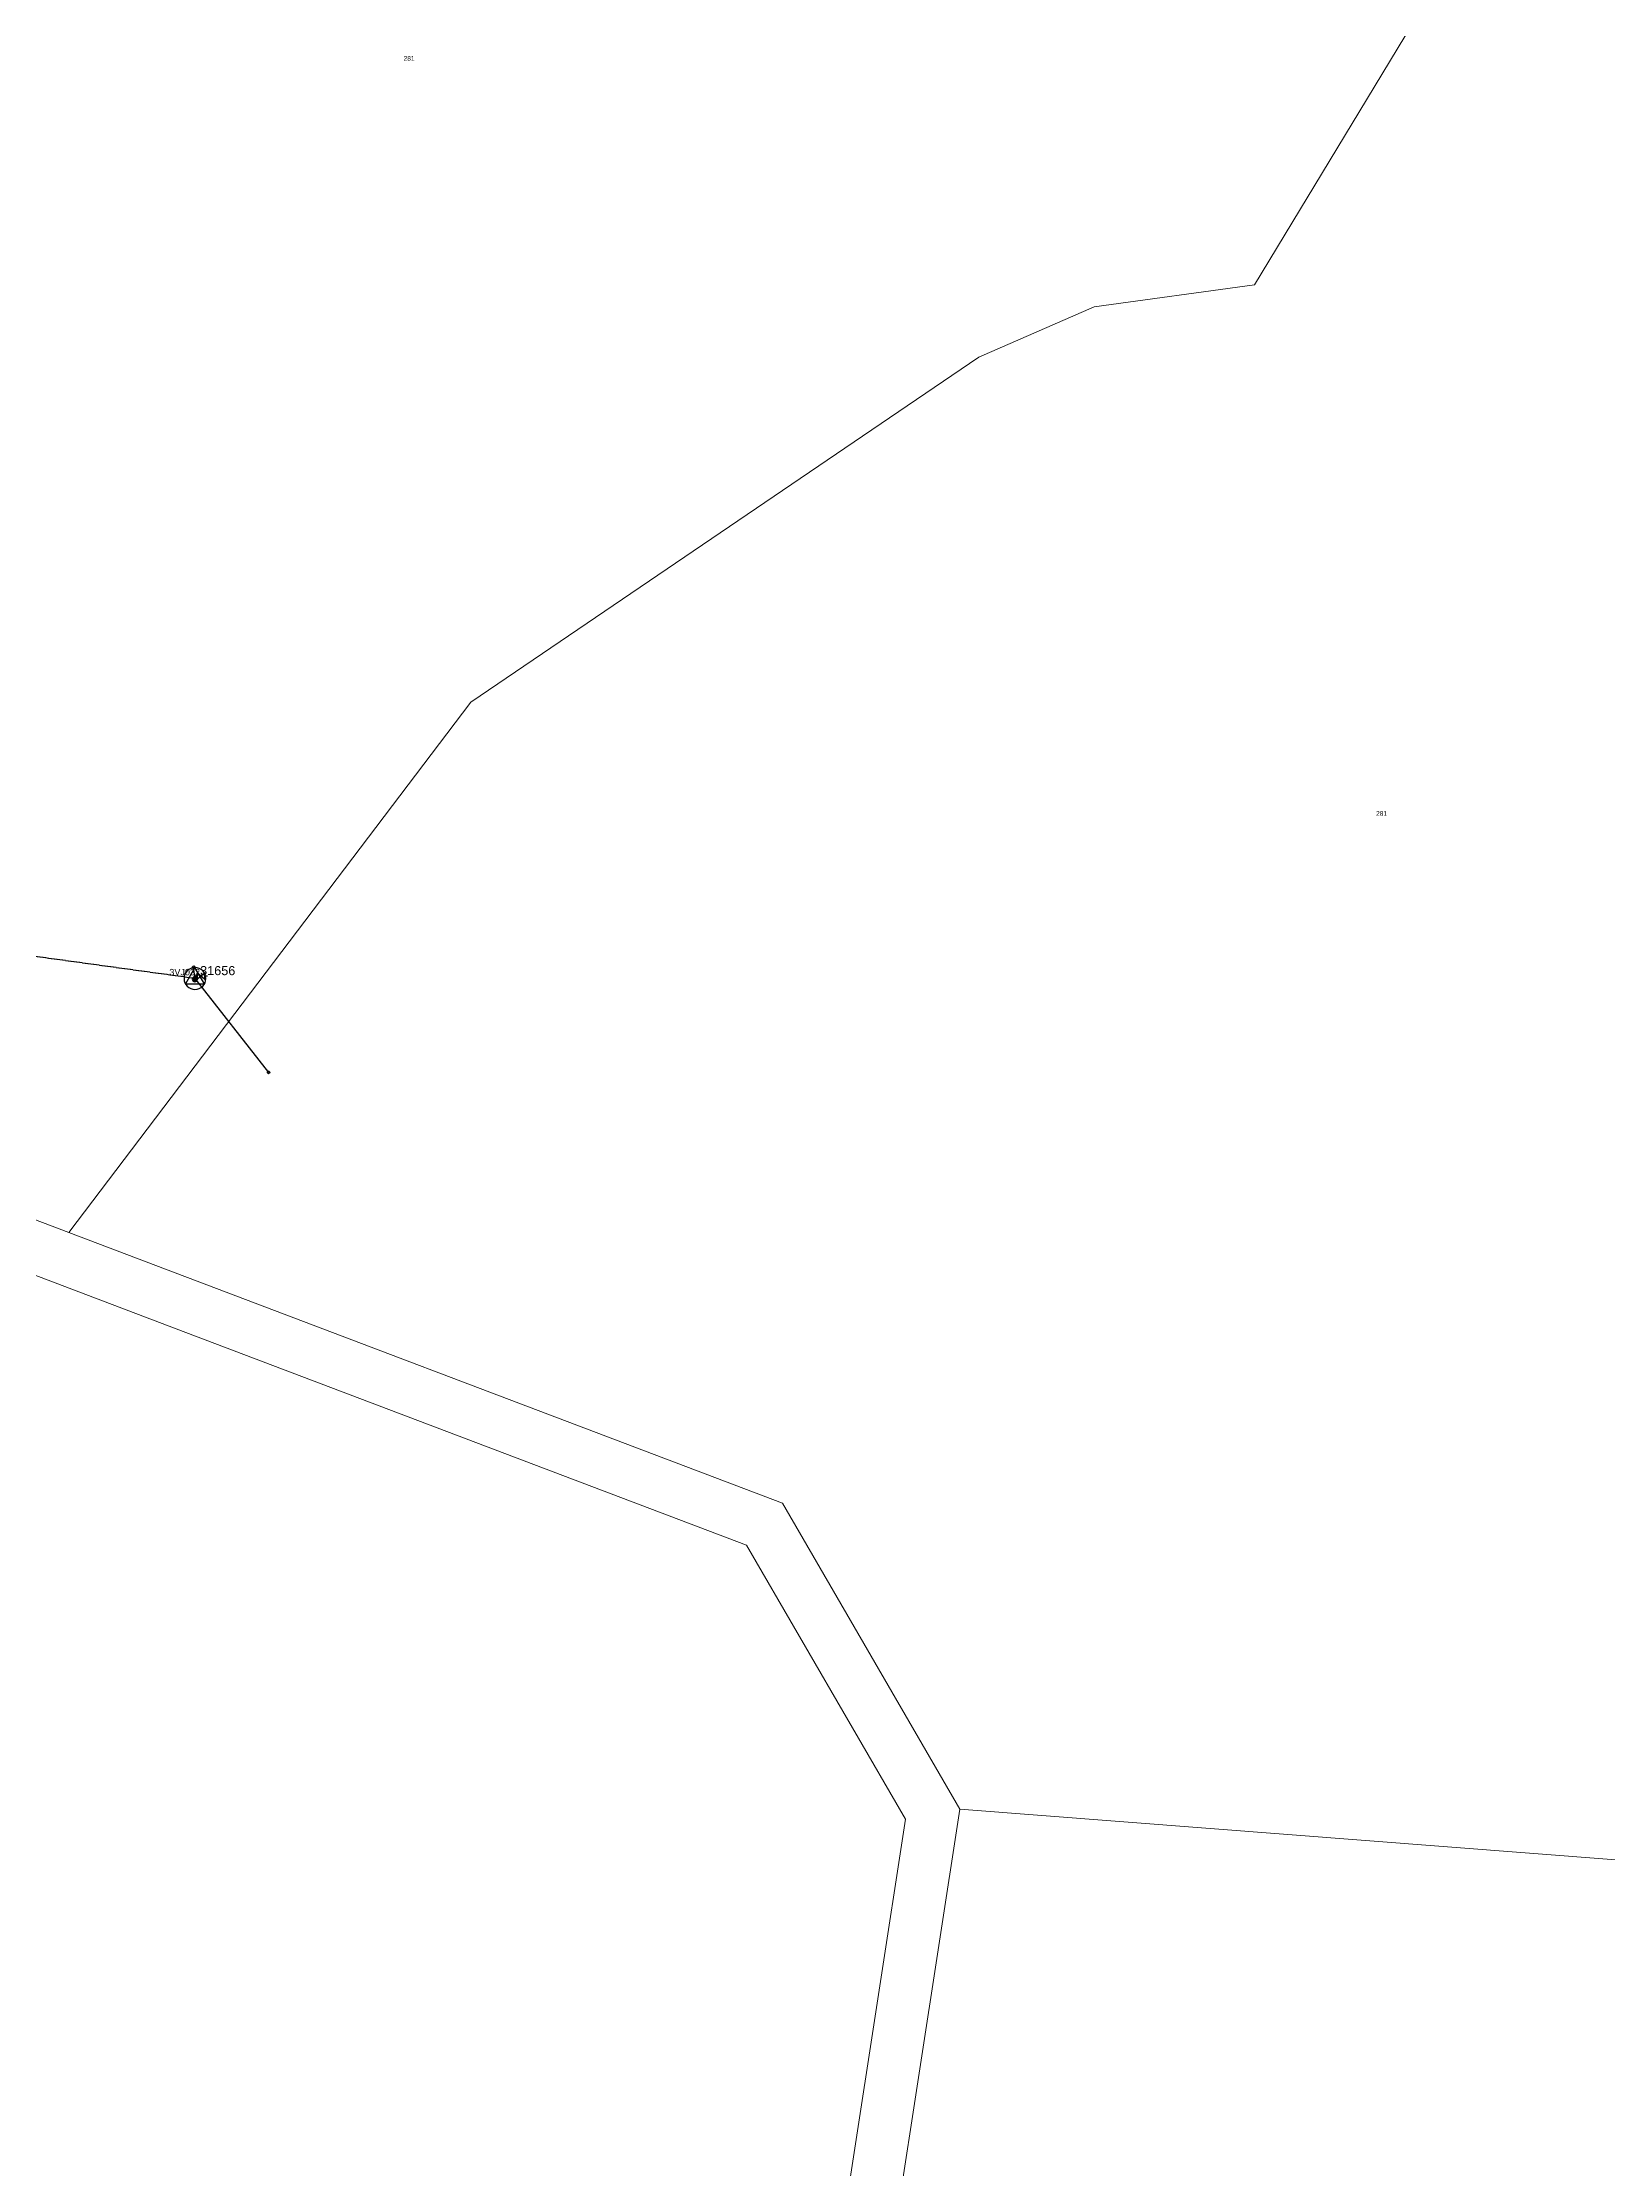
# Model space of a CAD drawing. Header units: metres. Extents: x 234668 to 239817, y 6157151 to 6160743.
# Drawn here: x 237940 to 238546, y 6159248 to 6160070 of the extents above; entities that cross this region are included whole.
import ezdxf
from ezdxf.enums import TextEntityAlignment as Align

# ---------------------------------------------------------------- set-up
doc = ezdxf.new("R2010")
doc.units = ezdxf.units.M
doc.linetypes.add('Cable Exist OH', pattern=[1, 1, 0])
doc.layers.get('0').update_dxf_attribs({"color": 6})
doc.layers.add('Cadastre Land Parcels_SP_EXT', color=8, linetype='Continuous', lineweight=5)
doc.layers.add('Cadastre Roads_SP_EXT', color=8, linetype='Continuous', lineweight=5)
for name, color, linetype in [('Equip_LV_EXT', 7, 'Continuous'), ('Mains_HV_EXT', 7, 'Continuous'), ('Services_SP_EXT', 7, 'Continuous'), ('Sub_SP_TR_HV_LV_EXT', 7, 'Continuous'), ('SupportsOH_SP_TR_HV_LV_SL_EXT', 7, 'Continuous')]:
    doc.layers.add(name, color=color, linetype=linetype)
doc.styles.add('POLE_LABEL', font='arial.ttf')
doc.styles.get("Standard").update_dxf_attribs({"font": 'arial.ttf'})

# ---------------------------------------------------------------- blocks, each defined once
blk = doc.blocks.new('SUB_POLE_EXT')
blk.add_wipeout([(0, 4.22), (0.42, 4.2), (0.83, 4.14), (1.21, 4.05), (1.62, 3.9), (1.99, 3.72), (2.35, 3.51), (2.68, 3.26), (2.99, 2.99), (3.28, 2.66), (3.52, 2.34), (3.76, 1.92), (3.9, 1.62), (4.04, 1.23), (4.18, 0.63), (4.22, 0), (4.18, -0.61), (4.06, -1.15), (3.9, -1.62), (3.58, -2.24), (3.22, -2.73), (2.97, -3.01), (2.68, -3.26), (2.36, -3.5), (2, -3.72), (1.64, -3.89), (1.25, -4.03), (0.82, -4.14), (0.42, -4.2), (0, -4.22), (-0.41, -4.2), (-0.8, -4.15), (-1.21, -4.05), (-1.62, -3.9), (-1.99, -3.73), (-2.35, -3.51), (-2.68, -3.26), (-2.96, -3.02), (-3.23, -2.72), (-3.51, -2.35), (-3.71, -2.01), (-3.91, -1.6), (-4.05, -1.21), (-4.16, -0.76), (-4.22, -0.14), (-4.21, 0.39), (-4.14, 0.83), (-4.03, 1.27), (-3.9, 1.63), (-3.71, 2.02), (-3.5, 2.37), (-3.28, 2.67), (-2.99, 2.99), (-2.68, 3.27), (-2.33, 3.52), (-1.98, 3.73), (-1.63, 3.9), (-1.2, 4.05), (-0.78, 4.15), (-0.4, 4.21)])
blk.add_line((2.16, 0.48), (2.16, 0.48, 0))
blk.add_lwpolyline([(-4.22, 0, 1), (4.22, 0, 1)], format="xyb", close=True)
blk.add_lwpolyline([(2.14, 0.52), (0, 4.22), (-3.66, -2.11), (3.66, -2.11)], close=True)
for tag, height, flags, p in [('STREET_CODE', 0.2, 9, (1.5, 0)), ('ASSET_NUM', 3.5, 8, (2, 2)), ('CONSTRUCTED_VOLTAGE', 0.2, 9, (1.5, -0.2)), ('OPERATING_VOLTAGE', 0.2, 9, (1.5, -0.6)), ('OPERATED_BY', 0.2, 9, (1.5, -0.8)), ('ORIENTATION', 0.2, 9, (1.5, -1.2)), ('OWNED_BY', 0.2, 9, (1.5, -1.4)), ('SECONDARY_VOLTAGE', 0.2, 9, (1.5, -1.6)), ('STATE', 0.2, 9, (1.5, -1.8)), ('SUBSTATION_TYPE', 0.2, 9, (1.5, -2)), ('STREETNAME', 0.2, 9, (1.5, -2.8)), ('SUBURB', 0.2, 9, (1.5, -3)), ('Z', 0.2, 1, (1.5, -3.4)), ('NO_PHASES', 0.2, 9, (1.5, -0.4)), ('MAINTAINED_BY', 0.2, 9, (1.5, -1)), ('USAGE', 0.2, 9, (1.5, -2.2)), ('LEGEND', 0.2, 9, (1.5, -2.4)), ('LOCATION', 0.2, 9, (1.5, -2.6)), ('NOTES', 0.2, 9, (1.5, -3.2))]:
    blk.add_attdef(tag, text='', height=height, dxfattribs=dict(flags=flags)).set_placement(p, align=Align.MIDDLE_LEFT)
blk = doc.blocks.new('LV_OH_LINKS_DISTFUSE_EXT')
for p, q in [((0, 0), (0.96, 0)), ((3.84, 0), (4.8, 0))]:
    blk.add_line(p, q)
blk.add_lwpolyline([(3.84, -1.2), (3.84, 1.2), (0.96, -1.2), (0.96, 1.2)], close=True)
at = {"flags": 9}
for tag, p in [('ACTUAL_STATUS', (0, 0)), ('CONSTRUCTED_VOLTAGE', (0, -0.2)), ('OPERATING_VOLTAGE', (0, -0.6)), ('ORIENTATION', (0, -0.8)), ('OWNED_BY', (0, -1)), ('STATE', (0, -1.2)), ('SWITCH_TYPE', (0, -1.4)), ('NO_PHASES', (0, -0.4)), ('USAGE', (0, -1.6)), ('NOTES', (0, -1.8))]:
    blk.add_attdef(tag, text='', height=0.2, dxfattribs=at).set_placement(p, align=Align.MIDDLE_LEFT)
at = {"flags": 1}
blk.add_attdef('Z', (0, 0), '', height=0.2, dxfattribs=at)
blk = doc.blocks.new('CCP_EXT')
blk.add_wipeout([(0, 0.57), (0.57, 0), (0, -0.57), (-0.57, 0)])
blk.add_lwpolyline([(-0.57, 0), (0, 0.57), (0.57, 0), (0, -0.57), (-0.57, 0)])
at = {"flags": 1}
blk.add_attdef('Z', (0, 0), '', height=0.2, dxfattribs=at)
at = {"flags": 9}
for tag, p in [('CCP_TYPE', (0, 0)), ('CONSTRUCTED_VOLTAGE', (0, -0.2)), ('OPERATING_VOLTAGE', (0, -0.6)), ('ORIENTATION', (0, -0.8)), ('OWNED_BY', (0, -1)), ('STATE', (0, -1.8)), ('NO_PHASES', (0, -0.4)), ('USAGE', (0, -1.2)), ('LEGEND', (0, -1.4)), ('LIFE_SUPPORT', (0, -1.6)), ('NOTES', (0, -2))]:
    blk.add_attdef(tag, text='', height=0.2, dxfattribs=at).set_placement(p, align=Align.MIDDLE_LEFT)
blk = doc.blocks.new('POLE_EXT')
blk.add_hatch(color=256).paths.add_polyline_path([(-1, 0, 1), (1, 0, 1)])
blk.add_lwpolyline([(-1, 0, 1), (1, 0, 1)], format="xyb", close=True)
for tag, height, flags, p in [('pNumber', 2.5, 8, (-17.84, 2.07)), ('OWNED_BY', 0.2, 9, (1.35, -0.4)), ('SPECIAL_USE', 0.2, 9, (1.35, -0.8)), ('STATE', 0.2, 9, (1.35, -1)), ('cLV', 0.2, 9, (1.35, -1.4)), ('hDepth', 0.2, 9, (1.35, -1.6)), ('hDia', 0.2, 9, (1.35, -1.8)), ('cHV', 0.2, 9, (1.35, -2)), ('cLinedev', 0.2, 9, (1.35, -3.4)), ('pExisting', 0.2, 9, (1.35, -3.8)), ('pFooting', 0.2, 9, (1.35, -4.4)), ('pNew', 0.2, 9, (1.35, -4.6)), ('pRelocate', 0.2, 9, (1.35, -5)), ('pRemove', 0.2, 9, (1.35, -5.2)), ('pReplace', 0.2, 9, (1.35, -5.4)), ('pStay', 0.2, 9, (1.35, -5.6)), ('pType', 0.2, 9, (1.35, -5.8)), ('cspan', 0.2, 9, (1.35, -6)), ('STREETNAME', 0.2, 9, (1.35, -6.2)), ('SUBURB', 0.2, 9, (1.35, -6.4)), ('OPERATED_BY', 0.2, 9, (1.36, -7.01)), ('PARENT', 0.2, 9, (1.35, -0.6)), ('USAGE', 0.2, 9, (1.35, -1.2)), ('LBRACKET', 0.2, 9, (1.35, -2.2)), ('LExisting', 0.2, 9, (1.35, -2.4)), ('LANTNUMBER', 0.2, 9, (1.35, -2.6)), ('LOther', 0.2, 9, (1.35, -2.8)), ('LRemove', 0.2, 9, (1.35, -3)), ('LEGEND', 0.2, 9, (1.35, -3.2)), ('LOCATION', 0.2, 9, (1.35, -3.6)), ('PFNUMBER', 0.2, 9, (1.35, -4)), ('NEWPFNUMBER', 0.2, 9, (1.35, -4.2)), ('NOTES', 0.2, 9, (1.35, -6.6)), ('MAINTAINED_BY', 0.2, 9, (1.36, -6.81))]:
    blk.add_attdef(tag, text='', height=height, dxfattribs=dict(flags=flags)).set_placement(p, align=Align.MIDDLE_LEFT)
at = {"style": 'POLE_LABEL'}
for tag, height, flags, p in [('STRUCTURE_PLANT_NUMBER', 0.2, 9, (1.35, 0.03)), ('ASSET_NUM', 2.5, 8, (2, 2)), ('STREET_CODE', 0.2, 9, (1.35, -0.2))]:
    blk.add_attdef(tag, text='', height=height, dxfattribs=dict(at, flags=flags)).set_placement(p, align=Align.MIDDLE_LEFT)
at = {"flags": 1}
blk.add_attdef('Z', (1.35, -7.33), '', height=0.2, dxfattribs=at)

msp = doc.modelspace()

# ---------------------------------------------------------------- linework, layer by layer
at = {"layer": 'Cadastre Land Parcels_SP_EXT', "linetype": 'Continuous'}
for points in [[(238261.01, 6158826.14), (238200.69, 6158906.45), (238200.7, 6158906.54), (238274.12, 6159383.05), (238212.59, 6159489), (237991.99, 6159572.78), (237839.64, 6159630.6), (237728.98, 6158912.8), (237897.89, 6158885.27), (238035.1, 6158862.97), (238055.73, 6158859.61), (238261.01, 6158826.14)], [(239407.85, 6159437.49), (238823.42, 6159513.77), (238799.23, 6159347.98), (238295.1, 6159386.98), (238255.21, 6159128.26), (239154.22, 6159005.17), (239346.53, 6158978.76), (239407.85, 6159437.49)]]:
    msp.add_lwpolyline(points, close=True, dxfattribs=at)

# ---------------------------------------------------------------- block references
at = {"layer": 'Sub_SP_TR_HV_LV_EXT'}
ref = msp.add_blockref('SUB_POLE_EXT', (237999.25, 6159708.27), dxfattribs=at)
ref.add_attrib('ASSET_NUM', '31656', dxfattribs={"layer": '0', "height": 3.5}).set_placement((238001.25, 6159708.52), align=Align.BOTTOM_LEFT)

# ---------------------------------------------------------------- texts
at = {"layer": 'Cadastre Land Parcels_SP_EXT'}
for p in [(238079.96, 6160063.33), (238456.1, 6159771.25)]:
    msp.add_text('281', height=1.8, dxfattribs=at).set_placement(p)

# ---------------------------------------------------------------- next in the draw order: linework, layer by layer
at = {"layer": 'Cadastre Land Parcels_SP_EXT', "linetype": 'Continuous'}
for points in [[(237950.48, 6159610.02), (238105.91, 6159815.17), (238302.37, 6159948.66), (238347.04, 6159968.13), (238409.08, 6159976.56), (238542.79, 6160197.63), (238424.19, 6160313.74), (238116.03, 6160285.67), (237995.63, 6160377.62), (237998.05, 6160386.02), (237858.55, 6160488.2), (237695.91, 6159955.74), (237715.1, 6159842.48), (237658.38, 6159720.95), (237950.48, 6159610.02)], [(238691.08, 6160014.54), (238682.34, 6160060.91), (238542.79, 6160197.63), (238409.08, 6159976.56), (238347.04, 6159968.13), (238302.37, 6159948.66), (238105.91, 6159815.17), (237950.48, 6159610.02), (238226.44, 6159505.27), (238295.1, 6159386.98), (238799.23, 6159347.98), (238823.42, 6159513.77), (238754.03, 6159680.68), (238691.08, 6160014.54)]]:
    msp.add_lwpolyline(points, close=True, dxfattribs=at)

# ---------------------------------------------------------------- next in the draw order: block references
at = {"layer": 'Equip_LV_EXT'}
msp.add_blockref('LV_OH_LINKS_DISTFUSE_EXT', (237999.25, 6159709.27), dxfattribs=at)

# ---------------------------------------------------------------- next in the draw order: block references
at = {"layer": 'Services_SP_EXT', "rotation": 77.92735310784151}
msp.add_blockref('CCP_EXT', (237998.71, 6159712.66), dxfattribs=at)
at = {"layer": 'Services_SP_EXT'}
msp.add_blockref('CCP_EXT', (238027.73, 6159671.93), dxfattribs=at)

# ---------------------------------------------------------------- next in the draw order: linework, layer by layer
at = {"layer": 'Cadastre Roads_SP_EXT', "linetype": 'Continuous'}
msp.add_lwpolyline([(238255.21, 6159128.26), (238295.1, 6159386.98), (238226.44, 6159505.27), (237950.48, 6159610.02), (237658.38, 6159720.95), (237658.38, 6159720.95), (237516.97, 6159774.55), (237397.94, 6159873.09), (237156.42, 6160066.06), (237150.43, 6160050.43), (237144.04, 6160033.73), (237385.18, 6159857.51), (237396.39, 6159848.24), (237506.14, 6159757.44), (237506.74, 6159756.94), (237839.64, 6159630.6), (237991.99, 6159572.78), (238212.59, 6159489), (238274.12, 6159383.05), (238200.7, 6158906.54)], dxfattribs=at)
at = {"layer": 'Mains_HV_EXT', "linetype": 'Cable Exist OH'}
msp.add_lwpolyline([(237999.25, 6159708.27), (237783.2, 6159738.02), (237743.49, 6159662.82)], dxfattribs=at)
at = {"layer": 'Services_SP_EXT'}
for points in [[(237999.32, 6159708.25), (237998.71, 6159712.66)], [(237999.25, 6159708.27), (238027.73, 6159671.93)]]:
    msp.add_lwpolyline(points, dxfattribs=at)

# ---------------------------------------------------------------- next in the draw order: block references
at = {"layer": 'SupportsOH_SP_TR_HV_LV_SL_EXT'}
ref = msp.add_blockref('POLE_EXT', (237999.2, 6159707.98), dxfattribs=at)
ref.add_attrib('ASSET_NUM', '3VJ032', dxfattribs={"layer": '0', "height": 2.5, "style": 'POLE_LABEL'}).set_placement((238001.2, 6159708.73), align=Align.BOTTOM_RIGHT)

doc.saveas('drawing.dxf')
